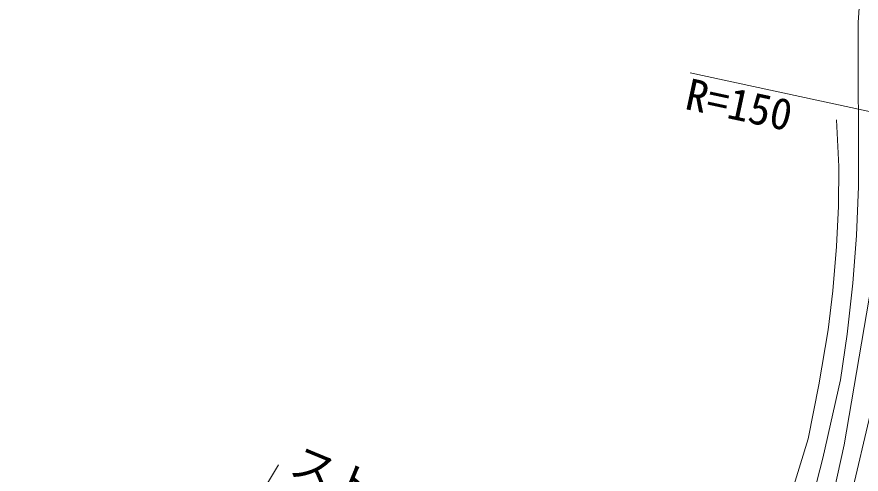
# Model space of a CAD drawing. Units: millimetres, scale not verified. Extents: x 39477 to 671106, y 19738 to 375030.
# Drawn here: x 429494 to 478017, y 288114 to 314406 of the extents above; entities that cross this region are included whole.
import ezdxf
from ezdxf.enums import TextEntityAlignment as Align

# ---------------------------------------------------------------- set-up
doc = ezdxf.new("R2010")
doc.units = ezdxf.units.MM
doc.header["$LTSCALE"] = 986.92
doc.linetypes.add('CHAIN', pattern=[18.5, 12, -1.5, 3.5, -1.5])
for name, color, linetype, lineweight in [('M-BGD', 7, 'Continuous', 13), ('M-BMK', 2, 'CHAIN', 13), ('M-STR-HTXT', 7, 'Continuous', 13)]:
    doc.layers.add(name, color=color, linetype=linetype, lineweight=lineweight)
doc.styles.add('ＭＳ ゴシック', font='')
doc.styles.get('ＭＳ ゴシック').set_extended_font_data('MS Gothic')

msp = doc.modelspace()

# ---------------------------------------------------------------- linework, layer by layer
at = {"layer": 'M-BGD'}
for p, q in [((477848.9, 314083.5), (477991.9, 316433.5)), ((477871.5, 304654.6), (477848.9, 314083.5)), ((468188.3, 311186.8), (513690.5, 301393.3)), ((476726.8, 305809.1), (476609.5, 308478.6)), ((476713.6, 303521.6), (476726.8, 305809.1)), ((477750.3, 301835.5), (477871.5, 304654.6)), ((476597.8, 301201), (476713.6, 303521.6)), ((477532.3, 299102.1), (477750.3, 301835.5)), ((476391.7, 298644.2), (476597.8, 301201)), ((477050, 289791.7), (478617.8, 299012)), ((477211.5, 296160.4), (477532.3, 299102.1)), ((476116.3, 296418), (476391.7, 298644.2)), ((475592.6, 293246.3), (476116.3, 296418)), ((476830.2, 293531.3), (477211.5, 296160.4)), ((474980.4, 290145.7), (475592.6, 293246.3)), ((475812.7, 289026.2), (476830.2, 293531.3)), ((477475.2, 287036.2), (478528.5, 291529.3)), ((473883.2, 286598.3), (474980.4, 290145.7)), ((476441.5, 287097.7), (477050, 289791.7)), ((474694.6, 284599.7), (475812.7, 289026.2))]:
    msp.add_line(p, q, dxfattribs=at)
at = {"layer": 'M-BMK'}
msp.add_arc((345811.2, 328542.6), 148038, 333.14026, 351.30674, dxfattribs=at)
at = {"layer": 'M-STR-HTXT'}
msp.add_line((428577.1, 262377.5), (444531.1, 288654.2), dxfattribs=at)

# ---------------------------------------------------------------- texts
at = {"layer": 'M-BGD', "style": 'ＭＳ ゴシック'}
msp.add_text('R=150', height=1809, rotation=347.9, dxfattribs=at).set_placement((467700.3, 308591.5), align=Align.BOTTOM_LEFT)
at = {"layer": 'M-STR-HTXT', "style": 'ＭＳ ゴシック', "width": 1.05}
msp.add_text('ストンガード', height=1809, rotation=337.5, dxfattribs=at).set_placement((444831, 287664.7), align=Align.BOTTOM_LEFT)

doc.saveas('drawing.dxf')
